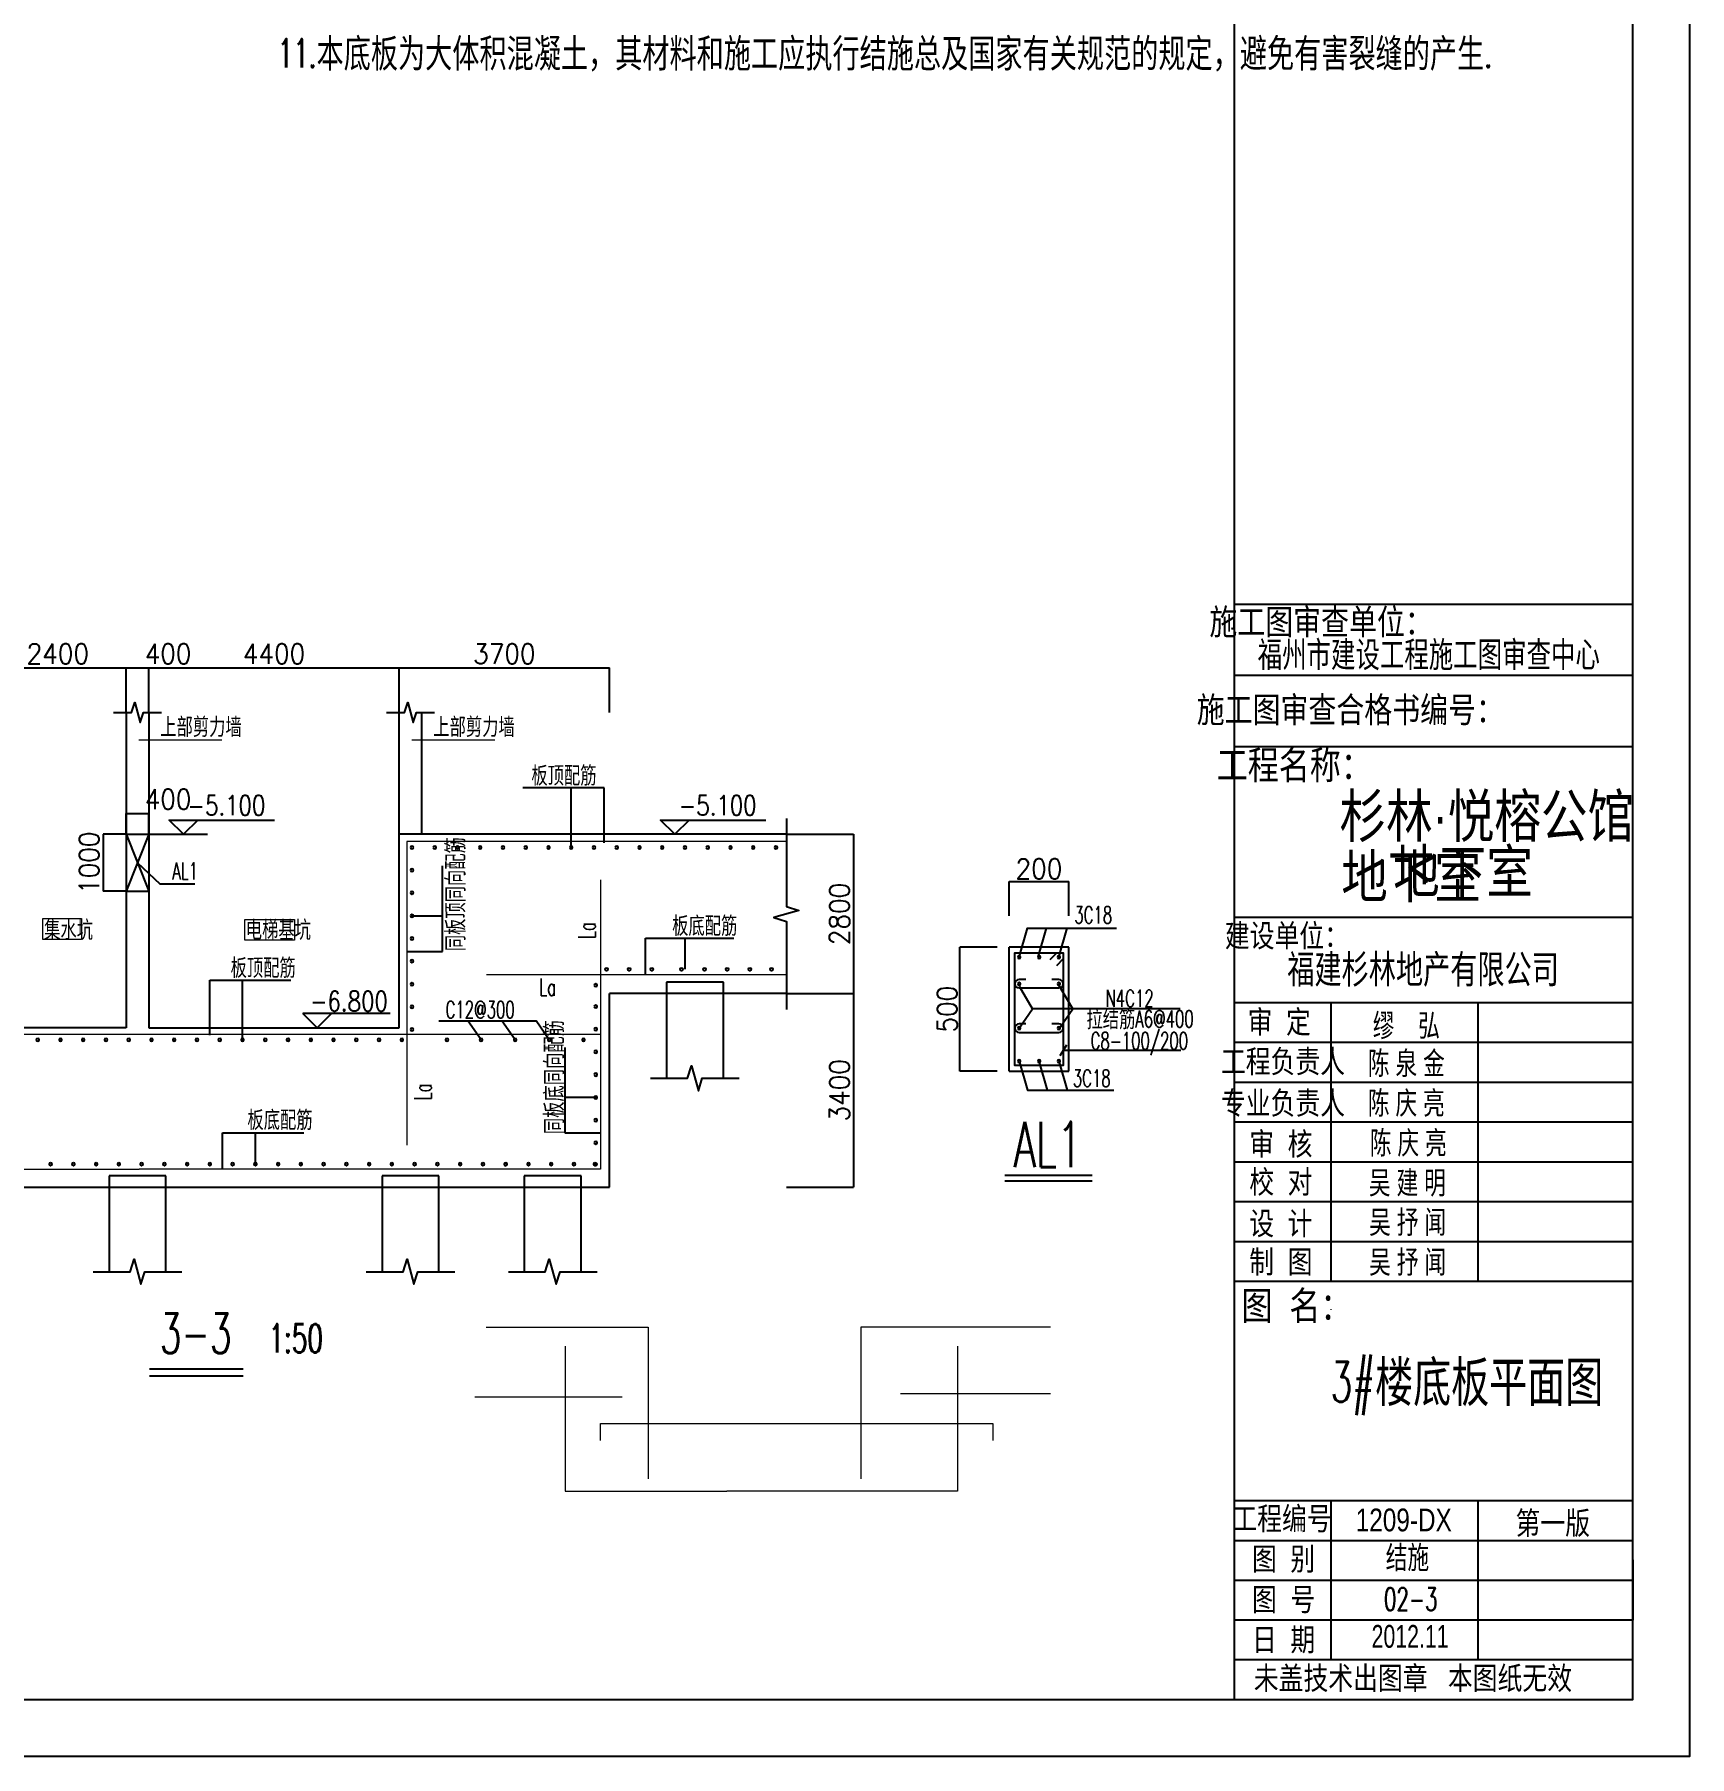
# Model space of a CAD drawing. Extents: x 628064 to 789462, y -248497 to 145317.
# Drawn here: x 712908 to 742006, y -93106 to -62840 of the extents above; entities that cross this region are included whole.
import ezdxf
from ezdxf.enums import TextEntityAlignment as Align

# ---------------------------------------------------------------- set-up
doc = ezdxf.new("R2010")
doc.units = 0
doc.header["$LTSCALE"] = 100
for name, color, linetype in [('1', 3, 'Continuous'), ('1508', 2, 'Continuous'), ('DIM', 3, 'Continuous'), ('HATCH', 254, 'Continuous'), ('PUB_TITLE', 4, 'Continuous'), ('TEXT', 2, 'Continuous'), ('THIN', 7, 'Continuous'), ('基础梁', 7, 'Continuous'), ('梁', 4, 'Continuous')]:
    doc.layers.add(name, color=color, linetype=linetype)
doc.layers.add('REIN', color=6, linetype='Continuous', lineweight=18)
doc.styles.add('hz', font='hz')
doc.styles.add('hztxt2', font='hztxt2')
doc.styles.get("Standard").update_dxf_attribs({"font": 'standard'})
doc.styles.add('tssd_rein', font='tssd_rein')
doc.dimstyles.get("Standard").update_dxf_attribs({"dimtxt": 351, "dimasz": 0.18, "dimexe": 0.18, "dimexo": 0.0625, "dimgap": 0.09, "dimtad": 0, "dimtoh": 1, "dimdec": 0, "dimzin": 0, "dimdsep": 46, "dimcen": 0.09, "dimadec": 0, "dimazin": 0, "dimtfac": 1, "dimtdec": 4, "dimtofl": 0, "dimtmove": 0, "dimatfit": 3, "dimfxl": 250, "dimtolj": 1, "dimtzin": 0, "dimarcsym": 0})

# ---------------------------------------------------------------- blocks, each defined once
blk = doc.blocks.new('A1tk')
at = {"layer": 'PUB_TITLE'}
for p, q in [((-526584.8960158156, -91241.99076217401), (-526584.8960158156, -33841.99076217401)), ((-526584.8960158156, -71988.12864003738), (-519584.8960158155, -71988.12864003738)), ((-526584.8960158156, -73238.12864003738), (-519584.8960158155, -73238.12864003738)), ((-526584.8960158156, -74488.12864003738), (-519584.8960158155, -74488.12864003738)), ((-526584.8960158156, -77488.12864003736), (-519584.8960158155, -77488.12864003736)), ((-526584.8960158156, -78988.12864003738), (-519584.8960158155, -78988.12864003738)), ((-524894.3608811601, -78988.12864003738), (-524894.3608811601, -83887.990762174)), ((-522307.6265034328, -78988.12864003738), (-522307.6265034328, -83887.990762174)), ((-526584.8960158156, -79688.12864003738), (-519584.8960158155, -79688.12864003738)), ((-526584.8960158156, -80388.12864003736), (-519584.8960158155, -80388.12864003736)), ((-526584.8960158156, -81088.12864003738), (-519584.8960158155, -81088.12864003738)), ((-526584.8960158156, -81787.99076217401), (-519584.8960158155, -81787.99076217401)), ((-526584.8960158156, -82487.99076217401), (-519584.8960158155, -82487.99076217401)), ((-526584.8960158156, -83187.99076217401), (-519584.8960158155, -83187.99076217401)), ((-526584.8960158156, -83887.990762174), (-519584.8960158155, -83887.990762174)), ((-524894.3608811601, -84383.06775937403), (-524894.3608811601, -84387.99076217401)), ((-526584.8960158156, -87741.99076217401), (-519584.8960158155, -87741.99076217401)), ((-524894.3608811601, -87741.99076217401), (-524894.3608811601, -90541.990762174)), ((-522307.6265034328, -87741.99076217401), (-522307.6265034328, -90541.990762174)), ((-526584.8960158156, -88441.99076217401), (-519584.8960158155, -88441.99076217401)), ((-519584.8960158155, -88783.34992188483), (-519584.8960158155, -89841.99076217401)), ((-526584.8960158156, -89141.99076217401), (-519584.8960158155, -89141.99076217401)), ((-519584.8960158155, -89841.99076217401), (-526584.8960158156, -89841.99076217401)), ((-519584.8960158155, -90541.990762174), (-526584.8960158156, -90541.990762174))]:
    blk.add_line(p, q, dxfattribs=at)
for points in [[(-602684.8960158156, -92241.990762174), (-602684.8960158156, -32841.99076217401), (-518584.8960158156, -32841.99076217401), (-518584.8960158156, -92241.990762174)], [(-600184.8960158156, -91241.99076217401), (-519584.8960158155, -91241.99076217401), (-519584.8960158155, -33841.99076217401), (-600184.8960158156, -33841.99076217401)]]:
    blk.add_lwpolyline(points, close=True, dxfattribs=at)
for s, height, style, width, p in [('施工图审查单位：', 450, 'hztxt2', 0.8, (-525062.8406994719, -72288.69789498753)), ('施工图审查合格书编号：', 450, 'hztxt2', 0.8, (-524548.9120910767, -73833.02878154127)), ('工程名称：', 500, 'hztxt2', 0.8, (-525533.8906828944, -74805.18380569748)), ('建设单位：', 400, 'hztxt2', 0.8, (-525663.2780855015, -77805.51132853061)), ('审  定', 400, 'hztxt2', 0.8, (-525798.562265678, -79321.05510007998)), ('工程负责人', 400, 'hztxt2', 0.8, (-525732.8149636813, -80018.19987210666)), ('专业负责人', 400, 'hztxt2', 0.8, (-525732.8149636813, -80746.98578128254)), ('审  核', 400, 'hztxt2', 0.8, (-525769.7094216413, -81464.96169093518)), ('校  对', 400, 'hztxt2', 0.8, (-525769.2094216413, -82132.80716390174)), ('设  计', 400, 'hztxt2', 0.8, (-525769.7094216413, -82866.13744394212)), ('制  图', 400, 'hztxt2', 0.8, (-525769.7094216413, -83539.25066197978)), ('图  名：', 500, 'hztxt2', 0.8, (-525496.7646222969, -84308.14549508144)), ('工程编号', 400, 'hztxt2', 0.8, (-525749.7094216414, -88049.73474464484)), ('1209-DX', 400, 'hztxt2', 0.8, (-523609.3863855385, -88083.51791674667)), ('第一版', 400, 'hztxt2', 0.8, (-520988.9907517826, -88129.31350283406)), ('图  别', 400, 'hztxt2', 0.8, (-525722.0301682431, -88766.89667189016)), ('结施', 400, 'tssd_rein', 0.7, (-523545.1511736749, -88733.71621491155)), ('图  号', 400, 'hztxt2', 0.8, (-525722.0301682431, -89483.83692422265)), ('日  期', 400, 'hztxt2', 0.8, (-525722.0301682431, -90183.83692422265)), ('2012.11', 400, 'tssd_rein', 0.7, (-523498.1391341833, -90129.0192365715)), ('未盖技术出图章   本图纸无效', 400, 'hztxt2', 0.8, (-523448.3531570438, -90852.91969809041))]:
    blk.add_text(s, height=height, dxfattribs=dict(at, style=style, width=width)).set_placement(p, align=Align.MIDDLE)
at = {"layer": 'PUB_TITLE', "linetype": 'ByBlock', "style": 'hz', "width": 0.7}
for s, height, p in [('福州市建设工程施工图审查中心  ', 450, (-523052.570594733, -72863.03578154562)), ('福建杉林地产有限公司', 500, (-523269.198485367, -78397.5566120857)), ('缪    弘', 400, (-523564.059852949, -79382.82773656433)), ('陈 泉 金', 400, (-523564.059852949, -80045.14804529479)), ('陈 庆 亮', 400, (-523564.059852949, -80745.1480452948)), ('陈 庆 亮', 400, (-523529.1482011188, -81445.01016743144)), ('吴 建 明', 400, (-523544.7422936363, -82149.25080694995)), ('吴 抒 闻', 400, (-523540.5925299275, -82841.04874559806)), ('吴 抒 闻', 400, (-523540.5925299275, -83541.04874559808))]:
    blk.add_text(s, height=height, dxfattribs=at).set_placement(p, align=Align.MIDDLE)
at = {"layer": 'PUB_TITLE', "style": 'hztxt2', "width": 0.8}
for s, p in [('杉林·悦榕公馆', (-524738.6848535537, -76085.05895634886)), ('地下室', (-524707.3727196351, -77149.01984255016))]:
    blk.add_text(s, height=750, dxfattribs=at).set_placement(p)
blk = doc.blocks.new('2012122016320528')
at = {"layer": 'HATCH'}
h = blk.add_hatch(dxfattribs=at)
h.set_pattern_fill('ANSI31', color=256, scale=100, style=0)
h.set_pattern_definition([])
h.paths.add_polyline_path([(280.0000000001746, 1708.362348608207), (1279.999940642738, 1708.362348608207), (1279.999940642738, 1907.37915284797), (280.0000000001164, 1907.379152848087)], flags=0)
h = blk.add_hatch(dxfattribs=at)
h.set_pattern_fill('ANSI31', color=256, scale=100, style=0)
h.set_pattern_definition([])
h.paths.add_polyline_path([(280.0000000001164, 1708.362348608207), (280.0000000001164, 220), (649.9999703213688, 220), (719.9999703212524, 440.00000000008), (839.9999703213106, 2.91038e-11), (909.9999703213107, 220), (1279.999940642679, 220), (1279.999940642738, 1708.362348608207)], flags=0)
at = {"layer": '1508', "color": 7}
for p, q in [((280.0000000001164, 1907.379152848094), (280.0000000001164, 219.9999999999927)), ((1279.999940642738, 1907.379152847978), (280.0000000001164, 1907.379152848094)), ((1279.999940642679, 220), (1279.999940642738, 1907.379152847978))]:
    blk.add_line(p, q, dxfattribs=at)
blk.add_lwpolyline([(0, 220), (649.9999703213107, 220), (719.9999703213107, 440), (839.9999703213106, 0), (909.9999703213107, 220), (1559.999940642679, 220)], dxfattribs=at)
blk = doc.blocks.new('*D13')
at = {"layer": 'DIM', "color": 0, "linetype": 'ByBlock', "lineweight": -2}
for p, q in [((714519.9747563672, -76897.3361559166), (714118.9623402398, -76897.3361559166)), ((714119.1423402398, -76897.3361559166), (714119.1423402398, -77897.3361559166)), ((714519.9747563672, -77897.3361559166), (714118.9623402398, -77897.3361559166))]:
    blk.add_line(p, q, dxfattribs=at)
for points in [[(714119.1423402398, -76897.3361559166), (714119.1723127352, -76897.51615591659), (714119.1123677444, -76897.51615591659)], [(714119.1423402398, -77897.3361559166), (714119.1123677444, -77897.1561559166), (714119.1723127352, -77897.1561559166)]]:
    blk.add_solid(points, dxfattribs=at)
at = {"layer": 'DIM', "color": 0, "linetype": 'Continuous', "lineweight": -2, "insert": (713869.14234024, -77397.33615591648), "char_height": 351, "width": 807.299999999999, "attachment_point": 5, "rotation": 90}
blk.add_mtext('1000', dxfattribs=at)
blk = doc.blocks.new('*D594')
at = {"layer": 'DIM', "color": 0, "linetype": 'ByBlock', "lineweight": -2}
for p, q in [((714520.0372563672, -76897.2736559166), (714520.0372563672, -76530.40759050011)), ((714520.0372563672, -76530.5875905001), (714920.0372563672, -76530.5875905001)), ((714920.0372563672, -76897.2736559166), (714920.0372563672, -76530.40759050011))]:
    blk.add_line(p, q, dxfattribs=at)
for points in [[(714520.0372563672, -76530.5875905001), (714520.2172563672, -76530.55761800474), (714520.2172563672, -76530.61756299547)], [(714920.0372563672, -76530.5875905001), (714919.8572563671, -76530.61756299547), (714919.8572563671, -76530.55761800474)]]:
    blk.add_solid(points, dxfattribs=at)
at = {"layer": 'DIM', "color": 0, "linetype": 'Continuous', "lineweight": -2, "insert": (715257.4772563672, -76280.5875905001), "char_height": 351, "width": 674.6999999999998, "attachment_point": 5}
blk.add_mtext('400', dxfattribs=at)
blk = doc.blocks.new('*D267')
at = {"layer": '梁', "color": 0, "linetype": 'ByBlock', "lineweight": -2}
for p, q in [((730043.2124131583, -78329.49575751866), (730043.2124131583, -77729.37825751866)), ((730043.2124131583, -77729.55825751866), (731093.2137399499, -77729.55825751866)), ((731093.2137399499, -78329.49841110929), (731093.2137399499, -77729.37825751866))]:
    blk.add_line(p, q, dxfattribs=at)
for points in [[(730043.2124131583, -77729.55825751866), (730043.3924131583, -77729.52828502329), (730043.3924131583, -77729.58823001402)], [(731093.2137399499, -77729.55825751866), (731093.0337399498, -77729.58823001402), (731093.0337399498, -77729.52828502329)]]:
    blk.add_solid(points, dxfattribs=at)
at = {"layer": '梁', "color": 0, "linetype": 'Continuous', "lineweight": -2, "insert": (730568.2130765541, -77504.55825751866), "char_height": 351, "width": 663.0000000000007, "attachment_point": 5}
blk.add_mtext('200', dxfattribs=at)
blk = doc.blocks.new('*D688')
at = {"layer": '梁', "color": 0, "linetype": 'ByBlock', "lineweight": -2}
for p, q in [((729830.7020317006, -78879.81575214627), (729178.999608624, -78879.81575214627)), ((729179.1796086241, -81061.45722635413), (729179.1796086241, -78879.81575214627)), ((729830.6993781073, -81061.45722635413), (729178.999608624, -81061.45722635413))]:
    blk.add_line(p, q, dxfattribs=at)
for points in [[(729179.1796086241, -78879.81575214627), (729179.2095811195, -78879.99575214626), (729179.1496361287, -78879.99575214626)], [(729179.1796086241, -81061.45722635413), (729179.1496361287, -81061.27722635414), (729179.2095811195, -81061.27722635414)]]:
    blk.add_solid(points, dxfattribs=at)
at = {"layer": '梁', "color": 0, "linetype": 'Continuous', "lineweight": -2, "insert": (728954.1796086242, -79970.63648925009), "char_height": 351, "width": 663.0000000000007, "attachment_point": 5, "rotation": 90}
blk.add_mtext('500', dxfattribs=at)
blk = doc.blocks.new('*D447')
at = {"layer": 'DIM', "color": 0, "linetype": 'ByBlock', "lineweight": -2}
for p, q in [((712120.0372563672, -74755.51366694443), (712120.0372563672, -73973.95846116802)), ((712120.0372563672, -73974.13846116801), (714520.0372563673, -73974.13846116801)), ((714520.0372563673, -74755.51366694443), (714520.0372563673, -73973.95846116802))]:
    blk.add_line(p, q, dxfattribs=at)
for points in [[(712120.0372563672, -73974.13846116801), (712120.2172563672, -73974.10848867265), (712120.2172563672, -73974.16843366338)], [(714520.0372563673, -73974.13846116801), (714519.8572563672, -73974.16843366338), (714519.8572563672, -73974.10848867265)]]:
    blk.add_solid(points, dxfattribs=at)
at = {"layer": 'DIM', "color": 0, "linetype": 'Continuous', "lineweight": -2, "insert": (713320.0372563672, -73724.13846116801), "char_height": 351, "width": 918.4499999999996, "attachment_point": 5}
blk.add_mtext('2400', dxfattribs=at)
blk = doc.blocks.new('*D115')
at = {"layer": 'DIM', "color": 0, "linetype": 'ByBlock', "lineweight": -2}
for p, q in [((714520.0372563673, -74755.51366694443), (714520.0372563673, -73973.95846116802)), ((714520.0372563673, -73974.13846116801), (714920.0372563672, -73974.13846116801)), ((714920.0372563672, -74755.51366694443), (714920.0372563672, -73973.95846116802))]:
    blk.add_line(p, q, dxfattribs=at)
for points in [[(714520.0372563673, -73974.13846116801), (714520.2172563673, -73974.10848867265), (714520.2172563673, -73974.16843366338)], [(714920.0372563672, -73974.13846116801), (714919.8572563671, -73974.16843366338), (714919.8572563671, -73974.10848867265)]]:
    blk.add_solid(points, dxfattribs=at)
at = {"layer": 'DIM', "color": 0, "linetype": 'Continuous', "lineweight": -2, "insert": (715257.4772563672, -73724.13846116801), "char_height": 351, "width": 674.6999999999998, "attachment_point": 5}
blk.add_mtext('400', dxfattribs=at)
blk = doc.blocks.new('*D538')
at = {"layer": 'DIM', "color": 0, "linetype": 'ByBlock', "lineweight": -2}
for p, q in [((714920.0372563672, -74755.51366694443), (714920.0372563672, -73973.95846116802)), ((714920.0372563672, -73974.13846116801), (719320.0372563672, -73974.13846116801)), ((719320.0372563672, -74755.51366694443), (719320.0372563672, -73973.95846116802))]:
    blk.add_line(p, q, dxfattribs=at)
for points in [[(714920.0372563672, -73974.13846116801), (714920.2172563672, -73974.10848867265), (714920.2172563672, -73974.16843366338)], [(719320.0372563672, -73974.13846116801), (719319.8572563671, -73974.16843366338), (719319.8572563671, -73974.10848867265)]]:
    blk.add_solid(points, dxfattribs=at)
at = {"layer": 'DIM', "color": 0, "linetype": 'Continuous', "lineweight": -2, "insert": (717120.0372563672, -73724.13846116801), "char_height": 351, "width": 930.1499999999987, "attachment_point": 5}
blk.add_mtext('4400', dxfattribs=at)
blk = doc.blocks.new('*D204')
at = {"layer": 'DIM', "color": 0, "linetype": 'ByBlock', "lineweight": -2}
for p, q in [((719320.0372563672, -74755.51366694443), (719320.0372563672, -73973.95846116802)), ((719320.0372563672, -73974.13846116801), (723019.9226889481, -73974.13846116801)), ((723019.9226889481, -74755.51366694443), (723019.9226889481, -73973.95846116802))]:
    blk.add_line(p, q, dxfattribs=at)
for points in [[(719320.0372563672, -73974.13846116801), (719320.2172563672, -73974.10848867265), (719320.2172563672, -73974.16843366338)], [(723019.9226889481, -73974.13846116801), (723019.742688948, -73974.16843366338), (723019.742688948, -73974.10848867265)]]:
    blk.add_solid(points, dxfattribs=at)
at = {"layer": 'DIM', "color": 0, "linetype": 'Continuous', "lineweight": -2, "insert": (721169.9799726575, -73724.13846116801), "char_height": 351, "width": 912.5999999999997, "attachment_point": 5}
blk.add_mtext('3700', dxfattribs=at)
blk = doc.blocks.new('*D720')
at = {"layer": 'DIM', "color": 0, "linetype": 'ByBlock', "lineweight": -2}
for p, q in [((726129.1287996315, -76897.3361559166), (727310.2585837988, -76897.3361559166)), ((727310.0785837987, -76897.3361559166), (727310.0785837987, -79697.3361559166)), ((726129.1287996315, -79697.3361559166), (727310.2585837988, -79697.3361559166))]:
    blk.add_line(p, q, dxfattribs=at)
for points in [[(727310.0785837987, -76897.3361559166), (727310.1085562941, -76897.51615591659), (727310.0486113033, -76897.51615591659)], [(727310.0785837987, -79697.3361559166), (727310.0486113033, -79697.1561559166), (727310.1085562941, -79697.1561559166)]]:
    blk.add_solid(points, dxfattribs=at)
at = {"layer": 'DIM', "color": 0, "linetype": 'Continuous', "lineweight": -2, "insert": (727060.0785837986, -78297.33615591648), "char_height": 351, "width": 912.5999999999997, "attachment_point": 5, "rotation": 90}
blk.add_mtext('2800', dxfattribs=at)
blk = doc.blocks.new('*D390')
at = {"layer": 'DIM', "color": 0, "linetype": 'ByBlock', "lineweight": -2}
for p, q in [((726129.1287996315, -79697.3361559166), (727310.2585837988, -79697.3361559166)), ((727310.0785837987, -79697.3361559166), (727310.0785837987, -83097.3361559166)), ((726129.1287996315, -83097.3361559166), (727310.2585837988, -83097.3361559166))]:
    blk.add_line(p, q, dxfattribs=at)
for points in [[(727310.0785837987, -79697.3361559166), (727310.1085562941, -79697.51615591659), (727310.0486113033, -79697.51615591659)], [(727310.0785837987, -83097.3361559166), (727310.0486113033, -83097.1561559166), (727310.1085562941, -83097.1561559166)]]:
    blk.add_solid(points, dxfattribs=at)
at = {"layer": 'DIM', "color": 0, "linetype": 'Continuous', "lineweight": -2, "insert": (727060.0785837986, -81397.33615591648), "char_height": 351, "width": 918.4499999999996, "attachment_point": 5, "rotation": 90}
blk.add_mtext('3400', dxfattribs=at)

msp = doc.modelspace()

# ---------------------------------------------------------------- linework, layer by layer
msp.add_line((714928.5378077931, -86412.86537822973), (716578.4142580496, -86412.8653782302))
msp.add_lwpolyline([(714928.5378077931, -86292.86537822973), (716578.4142580496, -86292.86537822973)])
at = {"layer": '1'}
for points in [[(719520.2221278741, -77128.88533070401, 0.9999999999999999), (719570.2221278741, -77128.88533070401, 0.9999999999999999)], [(719920.2221278741, -77128.88533070401, 0.9999999999999999), (719970.2221278741, -77128.88533070401, 0.9999999999999999)], [(720320.2221278741, -77128.88533070401, 0.9999999999999999), (720370.2221278741, -77128.88533070401, 0.9999999999999999)], [(720720.2221278741, -77128.88533070401, 0.9999999999999999), (720770.2221278741, -77128.88533070401, 0.9999999999999999)], [(721120.2221278741, -77128.88533070401, 0.9999999999999999), (721170.2221278741, -77128.88533070401, 0.9999999999999999)], [(721520.2221278741, -77128.88533070401, 0.9999999999999999), (721570.2221278741, -77128.88533070401, 0.9999999999999999)], [(721920.2221278741, -77128.88533070401, 0.9999999999999999), (721970.2221278741, -77128.88533070401, 0.9999999999999999)], [(722320.2221278741, -77128.88533070401, 0.9999999999999999), (722370.2221278741, -77128.88533070401, 0.9999999999999999)], [(722720.2221278741, -77128.88533070401, 0.9999999999999999), (722770.2221278741, -77128.88533070401, 0.9999999999999999)], [(723120.2221278741, -77128.88533070401, 0.9999999999999999), (723170.2221278741, -77128.88533070401, 0.9999999999999999)], [(723520.2221278741, -77128.88533070401, 0.9999999999999999), (723570.2221278741, -77128.88533070401, 0.9999999999999999)], [(723920.2221278741, -77128.88533070401, 0.9999999999999999), (723970.2221278741, -77128.88533070401, 0.9999999999999999)], [(724320.2221278741, -77128.88533070401, 0.9999999999999999), (724370.2221278741, -77128.88533070401, 0.9999999999999999)], [(724720.2221278741, -77128.88533070401, 0.9999999999999999), (724770.2221278741, -77128.88533070401, 0.9999999999999999)], [(725120.2221278741, -77128.88533070401, 0.9999999999999999), (725170.2221278741, -77128.88533070401, 0.9999999999999999)], [(725520.2221278741, -77128.88533070401, 0.9999999999999999), (725570.2221278741, -77128.88533070401, 0.9999999999999999)], [(725920.2221278741, -77128.88533070401, 0.9999999999999999), (725970.2221278741, -77128.88533070401, 0.9999999999999999)], [(719520.2221278741, -77528.88533070401, 0.9999999999999999), (719570.2221278741, -77528.88533070401, 0.9999999999999999)], [(719520.2221278741, -77928.88533070401, 0.9999999999999999), (719570.2221278741, -77928.88533070401, 0.9999999999999999)], [(719520.2221278741, -78328.88533070401, 0.9999999999999999), (719570.2221278741, -78328.88533070401, 0.9999999999999999)], [(719520.2221278741, -78728.88533070401, 0.9999999999999999), (719570.2221278741, -78728.88533070401, 0.9999999999999999)], [(719520.2221278741, -79128.88533070401, 0.9999999999999999), (719570.2221278741, -79128.88533070401, 0.9999999999999999)], [(722963.9462336914, -79245.43743022162, -0.9999999999999999), (722963.9462336914, -79295.43743022162, -0.9999999999999999)], [(723363.9462336913, -79245.43743022162, -0.9999999999999999), (723363.9462336913, -79295.43743022162, -0.9999999999999999)], [(723763.9462336914, -79245.43743022162, -0.9999999999999999), (723763.9462336914, -79295.43743022162, -0.9999999999999999)], [(724285.8130198119, -79245.43743022162, -0.9999999999999999), (724285.8130198119, -79295.43743022162, -0.9999999999999999)], [(724685.813019812, -79245.43743022162, -0.9999999999999999), (724685.813019812, -79295.43743022162, -0.9999999999999999)], [(725085.8130198121, -79245.43743022162, -0.9999999999999999), (725085.8130198121, -79295.43743022162, -0.9999999999999999)], [(725485.813019812, -79245.43743022162, -0.9999999999999999), (725485.813019812, -79295.43743022162, -0.9999999999999999)], [(725865.9884445759, -79245.43743022162, -0.9999999999999999), (725865.9884445759, -79295.43743022162, -0.9999999999999999)], [(719520.2221278741, -79528.88533070401, 0.9999999999999999), (719570.2221278741, -79528.88533070401, 0.9999999999999999)], [(722751.0476093788, -79546.45568044703, 0.9999999999999999), (722801.0476093788, -79546.45568044703, 0.9999999999999999)], [(722751.0476093788, -79921.95271664264, 0.9999999999999999), (722801.0476093788, -79921.95271664264, 0.9999999999999999)], [(719520.2221278741, -79928.88533070401, 0.9999999999999999), (719570.2221278741, -79928.88533070401, 0.9999999999999999)], [(712966.2689831078, -80483.73018492389, 0.9999999999999999), (712966.2689831078, -80533.73018492389, 0.9999999999999999)], [(713366.2689831078, -80483.73018492389, 0.9999999999999999), (713366.2689831078, -80533.73018492389, 0.9999999999999999)], [(713766.2689831078, -80483.73018492389, 0.9999999999999999), (713766.2689831078, -80533.73018492389, 0.9999999999999999)], [(714166.2689831078, -80483.73018492389, 0.9999999999999999), (714166.2689831078, -80533.73018492389, 0.9999999999999999)], [(714566.2689831076, -80483.73018492389, 0.9999999999999999), (714566.2689831076, -80533.73018492389, 0.9999999999999999)], [(714966.2689831078, -80483.73018492389, 0.9999999999999999), (714966.2689831078, -80533.73018492389, 0.9999999999999999)], [(715366.2689831079, -80483.73018492389, 0.9999999999999999), (715366.2689831079, -80533.73018492389, 0.9999999999999999)], [(715766.2689831076, -80483.73018492389, 0.9999999999999999), (715766.2689831076, -80533.73018492389, 0.9999999999999999)], [(716166.2689831079, -80483.73018492389, 0.9999999999999999), (716166.2689831079, -80533.73018492389, 0.9999999999999999)], [(716566.2689831076, -80483.73018492389, 0.9999999999999999), (716566.2689831076, -80533.73018492389, 0.9999999999999999)], [(716966.2689831078, -80483.73018492389, 0.9999999999999999), (716966.2689831078, -80533.73018492389, 0.9999999999999999)], [(717366.2689831076, -80483.73018492389, 0.9999999999999999), (717366.2689831076, -80533.73018492389, 0.9999999999999999)], [(717766.2689831078, -80483.73018492389, 0.9999999999999999), (717766.2689831078, -80533.73018492389, 0.9999999999999999)], [(718166.2689831076, -80483.73018492389, 0.9999999999999999), (718166.2689831076, -80533.73018492389, 0.9999999999999999)], [(718566.2689831078, -80483.73018492389, 0.9999999999999999), (718566.2689831078, -80533.73018492389, 0.9999999999999999)], [(718966.2689831078, -80483.73018492389, 0.9999999999999999), (718966.2689831078, -80533.73018492389, 0.9999999999999999)], [(719366.2689831078, -80483.73018492389, 0.9999999999999999), (719366.2689831078, -80533.73018492389, 0.9999999999999999)], [(719520.2221278741, -80328.88533070401, 0.9999999999999999), (719570.2221278741, -80328.88533070401, 0.9999999999999999)], [(720160.3243707011, -80483.73018492389, 0.9999999999999999), (720160.3243707011, -80533.73018492389, 0.9999999999999999)], [(720760.3243707011, -80483.73018492389, 0.9999999999999999), (720760.3243707011, -80533.73018492389, 0.9999999999999999)], [(721360.3243707011, -80483.73018492389, 0.9999999999999999), (721360.3243707011, -80533.73018492389, 0.9999999999999999)], [(721960.3243707012, -80483.73018492389, 0.9999999999999999), (721960.3243707012, -80533.73018492389, 0.9999999999999999)], [(722560.3243707012, -80483.73018492389, 0.9999999999999999), (722560.3243707012, -80533.73018492389, 0.9999999999999999)], [(722751.0476093788, -80321.95271664264, 0.9999999999999999), (722801.0476093788, -80321.95271664264, 0.9999999999999999)], [(722751.0476093788, -80721.95271664266, 0.9999999999999999), (722801.0476093788, -80721.95271664266, 0.9999999999999999)], [(722751.0476093788, -81121.95271664264, 0.9999999999999999), (722801.0476093788, -81121.95271664264, 0.9999999999999999)], [(722751.0476093788, -81521.95271664266, 0.9999999999999999), (722801.0476093788, -81521.95271664266, 0.9999999999999999)], [(722751.0476093788, -81921.95271664264, 0.9999999999999999), (722801.0476093788, -81921.95271664264, 0.9999999999999999)], [(722751.0476093788, -82321.95271664266, 0.9999999999999999), (722801.0476093788, -82321.95271664266, 0.9999999999999999)], [(713192.877733087, -82671.52144439076, 0.9999999999999999), (713192.877733087, -82721.52144439076, 0.9999999999999999)], [(713592.877733087, -82671.52144439076, 0.9999999999999999), (713592.877733087, -82721.52144439076, 0.9999999999999999)], [(713992.877733087, -82671.52144439076, 0.9999999999999999), (713992.877733087, -82721.52144439076, 0.9999999999999999)], [(714392.877733087, -82671.52144439076, 0.9999999999999999), (714392.877733087, -82721.52144439076, 0.9999999999999999)], [(714792.877733087, -82671.52144439076, 0.9999999999999999), (714792.877733087, -82721.52144439076, 0.9999999999999999)], [(715192.877733087, -82671.52144439076, 0.9999999999999999), (715192.877733087, -82721.52144439076, 0.9999999999999999)], [(715592.877733087, -82671.52144439076, 0.9999999999999999), (715592.877733087, -82721.52144439076, 0.9999999999999999)], [(715992.877733087, -82671.52144439076, 0.9999999999999999), (715992.877733087, -82721.52144439076, 0.9999999999999999)], [(716392.877733087, -82671.52144439076, 0.9999999999999999), (716392.877733087, -82721.52144439076, 0.9999999999999999)], [(716792.877733087, -82671.52144439076, 0.9999999999999999), (716792.877733087, -82721.52144439076, 0.9999999999999999)], [(717192.877733087, -82671.52144439076, 0.9999999999999999), (717192.877733087, -82721.52144439076, 0.9999999999999999)], [(717592.877733087, -82671.52144439076, 0.9999999999999999), (717592.877733087, -82721.52144439076, 0.9999999999999999)], [(717992.877733087, -82671.52144439076, 0.9999999999999999), (717992.877733087, -82721.52144439076, 0.9999999999999999)], [(718392.877733087, -82671.52144439076, 0.9999999999999999), (718392.877733087, -82721.52144439076, 0.9999999999999999)], [(718792.877733087, -82671.52144439076, 0.9999999999999999), (718792.877733087, -82721.52144439076, 0.9999999999999999)], [(719192.877733087, -82671.52144439076, 0.9999999999999999), (719192.877733087, -82721.52144439076, 0.9999999999999999)], [(719592.877733087, -82671.52144439076, 0.9999999999999999), (719592.877733087, -82721.52144439076, 0.9999999999999999)], [(719992.877733087, -82671.52144439076, 0.9999999999999999), (719992.877733087, -82721.52144439076, 0.9999999999999999)], [(720392.8777330872, -82671.52144439076, 0.9999999999999999), (720392.8777330872, -82721.52144439076, 0.9999999999999999)], [(720792.877733087, -82671.52144439076, 0.9999999999999999), (720792.877733087, -82721.52144439076, 0.9999999999999999)], [(721192.8777330872, -82671.52144439076, 0.9999999999999999), (721192.8777330872, -82721.52144439076, 0.9999999999999999)], [(721592.877733087, -82671.52144439076, 0.9999999999999999), (721592.877733087, -82721.52144439076, 0.9999999999999999)], [(721992.877733087, -82671.52144439076, 0.9999999999999999), (721992.877733087, -82721.52144439076, 0.9999999999999999)], [(722392.877733087, -82671.52144439076, 0.9999999999999999), (722392.877733087, -82721.52144439076, 0.9999999999999999)], [(722761.1190912036, -82671.52144439076, 0.9999999999999999), (722761.1190912036, -82721.52144439076, 0.9999999999999999)], [(722774.5023515765, -82671.52144439076, -0.9999999999999999), (722774.5023515765, -82721.52144439076, -0.9999999999999999)]]:
    msp.add_lwpolyline(points, format="xyb", close=True, dxfattribs=at)
at = {"layer": '1508', "color": 7}
for p, q in [((714520.0372563672, -74755.57616694443), (714520.0372563672, -80297.3361559166)), ((714920.0372563672, -74755.57616694443), (714920.0372563672, -80297.3361559166)), ((719320.0372563672, -77285.10695060357), (719320.0372563672, -74755.57616694443)), ((719720.0372563672, -76897.3361559166), (719720.0372563672, -74755.57616694443)), ((714520.0372563672, -76897.3361559166), (714920.0372563673, -76897.3361559166)), ((714520.0372563672, -76897.3361559166), (714920.0372563673, -77897.3361559166)), ((714920.0372563672, -76897.3361559166), (714520.0372563672, -77897.3361559166)), ((719320.0372563672, -80297.3361559166), (719320.0372563672, -76897.3361559166)), ((726129.0662996315, -76897.33615591656), (719320.0372563672, -76897.3361559166)), ((714520.0372563672, -77897.3361559166), (714920.0372563673, -77897.3361559166)), ((723019.9226889481, -83097.3361559166), (723019.9226889481, -79697.3361559166)), ((726129.0662996315, -79697.3361559166), (723019.9226889481, -79697.3361559166)), ((714520.0372563672, -80297.3361559166), (712120.0372563672, -80297.3361559166)), ((714920.0372563672, -80297.3361559166), (719320.0372563672, -80297.3361559166)), ((708920.0372563672, -83097.3361559166), (723019.9226889481, -83097.3361559166))]:
    msp.add_line(p, q, dxfattribs=at)
at = {"layer": 'REIN'}
for p, q in [((716203.2895830908, -75241.82192973088), (714741.6567643464, -75241.82192973088)), ((721003.2895830908, -75241.82192973112), (719541.6567643462, -75241.82192973112))]:
    msp.add_line(p, q, dxfattribs=at)
for points in [[(726129.0662996315, -77023.82578025694), (719455.3662381341, -77023.82578025694), (719455.3662381341, -82362.24787482157)], [(709065.2813316165, -77697.3361559166), (709065.2813316165, -82785.68150661341), (714749.0676898918, -82785.68150661341)], [(722857.7342733082, -77697.3361559166), (722857.7342733082, -82785.68150661341), (714749.0676898918, -82785.68150661341)], [(720857.7342733082, -79360.42231616876), (726129.0662996315, -79360.42231616876)], [(709065.2813316165, -80412.22670265302), (722857.7342733082, -80412.22670265302)], [(720849.6864074408, -85558.21591699577), (723700.3645881237, -85558.21591699577), (723700.3645881237, -88227.42696427811)], [(730772.5436006392, -85558.21591699577), (727435.6935698905, -85558.21591699577), (727435.6935698905, -88227.42696427811)], [(722240.6511166318, -85894.97110482561), (722240.6511166318, -88439.14378017402), (725082.5442957694, -88439.14378017402)], [(729136.8775874776, -85894.97110482561), (729136.8775874776, -88439.14378017402), (725082.5442957694, -88439.14378017402)], [(720649.6098822883, -86786.06558606103), (723240.6511166319, -86786.06558606103)], [(728136.8775874776, -86726.5141849517), (730772.5436006392, -86726.5141849517)], [(722861.25339237, -87552.41637819383), (722861.25339237, -87252.41637819383), (729757.4798632156, -87252.41637819383), (729757.4798632156, -87552.41637819383)]]:
    msp.add_lwpolyline(points, dxfattribs=at)
for points in [[(713055.5227216138, -78378.28222369819), (713735.1281435671, -78378.28222369819), (713735.1281435671, -78747.72336069119), (713055.5227216138, -78747.72336069119)], [(716606.3376973141, -78392.066325566), (717478.791556709, -78392.066325566), (717478.791556709, -78759.67656988252), (716606.3376973141, -78759.67656988252)]]:
    msp.add_lwpolyline(points, close=True, dxfattribs=at)
at = {"layer": 'THIN'}
for p, q in [((714920.0372563673, -76897.3361559166), (715951.8475899806, -76897.3361559166)), ((730043.2097595652, -81061.45722635413), (730043.2124131583, -78879.81575214627)), ((731093.2124131551, -78879.81840573621), (730043.2124131583, -78879.81575214627)), ((731093.2097595652, -81061.45722635413), (731093.2124131551, -78879.81840573621)), ((717879.7631717955, -80297.3361559166), (717629.7631717955, -80047.3361559166)), ((719164.8925364602, -80047.3361559166), (717629.7631717955, -80047.3361559166)), ((718129.7631717956, -80047.3361559166), (717879.7631717955, -80297.3361559166)), ((730043.2097595652, -81061.45722635413), (731093.2097595652, -81061.45722635413))]:
    msp.add_line(p, q, dxfattribs=at)
for points in [[(714296.0372563672, -74755.57616694443), (714616.0372563672, -74755.57616694443), (714672.0372563672, -74579.57616694449), (714768.0372563672, -74931.57616694435), (714824.0372563672, -74755.5761669444), (715144.0372563672, -74755.5761669444)], [(719096.0372563672, -74755.57616694443), (719416.0372563672, -74755.57616694443), (719472.0372563672, -74579.57616694449), (719568.0372563672, -74931.57616694435), (719624.0372563672, -74755.5761669444), (719944.037256367, -74755.5761669444)], [(715779.2022434337, -76647.3361559166), (715529.2022434337, -76897.3361559166), (715279.2022434337, -76647.3361559166), (717129.2022434338, -76647.3361559166)], [(724416.3956968967, -76647.3361559166), (724166.3956968968, -76897.3361559166), (723916.3956968967, -76647.3361559166), (725766.3956968968, -76647.3361559166)], [(726129.0662996315, -76617.33615591656), (726129.0662996315, -78167.3361559166), (726349.0662996315, -78237.3361559166), (725909.0662996316, -78357.3361559166), (726129.0662996315, -78427.3361559166), (726129.0662996315, -79977.3361559166)]]:
    msp.add_lwpolyline(points, dxfattribs=at)
at = {"layer": '基础梁'}
for p, q in [((722921.6409697523, -76078.88533070398), (721493.1828521125, -76078.88533070401)), ((722345.2221278741, -77128.88533070401), (722345.2221278741, -76078.88533070401)), ((722921.6409697523, -77045.55564054704), (722921.6409697523, -76078.88533070398)), ((714720.0372563673, -77397.3361559166), (715112.8183884242, -77765.97892557926)), ((720082.5203951342, -78959.48599117735), (720082.5203951342, -77452.92785499801)), ((715112.8183884242, -77765.97892557926), (715725.4820080996, -77765.97892557926)), ((719545.2221278741, -78328.88533070401), (720082.5203951342, -78328.88533070401)), ((719460.3844911217, -78959.48599117735), (720082.5203951342, -78959.48599117735)), ((723652.4414253501, -78720.54543030332), (725202.7663291105, -78720.54543030333)), ((723652.4414253501, -79360.42231616876), (723652.4414253501, -78720.54543030332)), ((724350.7270533489, -79270.43743022162), (724350.7270533489, -78720.54543030333)), ((715989.8501412297, -79458.73018492386), (717418.3082588695, -79458.73018492389)), ((715989.8501412297, -80425.40049476692), (715989.8501412297, -79458.73018492386)), ((716566.2689831076, -80508.73018492389), (716566.2689831076, -79458.73018492389)), ((720020.5426369468, -80175.623401663), (721726.3192745765, -80175.623401663)), ((720760.3243707011, -80508.73018492389), (720526.3192745764, -80175.623401663)), ((721360.3243707011, -80508.73018492389), (721126.3192745764, -80175.623401663)), ((721960.3243707012, -80508.73018492389), (721726.3192745765, -80175.623401663)), ((722238.7493421186, -82152.55337711598), (722238.7493421186, -80645.99524093662)), ((722776.0476093788, -81521.95271664266), (722238.7493421186, -81521.95271664266)), ((716216.458891209, -82146.62944447246), (717644.9170088487, -82146.62944447249)), ((716216.458891209, -82786.50633033788), (716216.458891209, -82146.62944447246)), ((716792.877733087, -82696.52144439076), (716792.877733087, -82146.62944447249)), ((722860.885246131, -82152.55337711598), (722238.7493421186, -82152.55337711598))]:
    msp.add_line(p, q, dxfattribs=at)
at = {"layer": '梁'}
for p, q in [((730555.2731036874, -79056.59510103284), (730703.1383898885, -78547.63944762383)), ((730916.4357178585, -79056.59510103284), (731064.3010040593, -78547.63944762383)), ((730457.202109622, -79963.2782624154), (730225.2625330213, -79572.59251654844)), ((731166.4744728694, -79963.2782624154), (730920.0949144186, -79548.2693925602)), ((730219.989174128, -80303.66374142186), (730457.202109622, -79963.2782624154)), ((733052.8317858718, -79963.2782624154), (730457.202109622, -79963.27826241517)), ((730929.2615373755, -80303.66374142186), (731166.4744728694, -79963.2782624154)), ((730943.5569376162, -80785.794902998), (731055.5702275574, -80597.58779664474)), ((733063.4235719705, -80697.0781142497), (730994.215165212, -80697.0781142497)), ((730564.7290247486, -80884.68053105749), (730712.5943109493, -81393.63618446628)), ((730916.4330642686, -80884.68053105749), (731064.2983504694, -81393.63618446628)), ((729970.0262491928, -82987.12015910281), (731500.9152236378, -82987.12015910281))]:
    msp.add_line(p, q, dxfattribs=at)
for points in [[(730219.989174128, -79056.59238177), (730367.854460329, -78547.63672836122), (731933.4004698736, -78547.63672836122)], [(730764.0093109871, -79099.0215079039), (730884.2174637887, -78978.81335510217), (730994.2174637886, -78978.81335510217), (730994.2148101993, -80962.46227698794), (730142.2047089312, -80962.46227698794), (730142.2074281976, -78978.81063583933), (730994.2174637886, -78978.81335510217), (730994.2174637886, -79088.81335510217), (730874.009310987, -79209.0215079039)], [(730219.9864548619, -80884.68053105749), (730367.8517410626, -81393.63618446628), (731886.5145783942, -81393.63618446628)], [(729970.0262491928, -82887.12015910281), (731500.9152236378, -82887.12015910281)]]:
    msp.add_lwpolyline(points, dxfattribs=at)
for points in [[(730194.989174128, -79056.59238177, 0.9999999999999999), (730244.989174128, -79056.59238177, 0.9999999999999999)], [(730546.7419641295, -79056.59238177, 0.9999999999999999), (730596.7419641295, -79056.59238177, 0.9999999999999999)], [(730891.4357178585, -79056.59510103284, 0.9999999999999999), (730941.4357178585, -79056.59510103284, 0.9999999999999999)], [(730194.989174128, -79523.53591753586, 0.9999999999999999), (730244.989174128, -79523.53591753586, 0.9999999999999999)], [(730891.4357178585, -79523.53863679871, 0.9999999999999999), (730941.4357178585, -79523.53863679871, 0.9999999999999999)], [(730194.989174128, -80303.66374142186, 0.9999999999999999), (730244.989174128, -80303.66374142186, 0.9999999999999999)], [(730891.4357178585, -80303.6664606847, 0.9999999999999999), (730941.4357178585, -80303.6664606847, 0.9999999999999999)], [(730194.9864548619, -80884.68053105749, 0.9999999999999999), (730244.9864548619, -80884.68053105749, 0.9999999999999999)], [(730546.7392448632, -80884.68053105749, 0.9999999999999999), (730596.7392448632, -80884.68053105749, 0.9999999999999999)], [(730891.4330642686, -80884.68053105749, 0.9999999999999999), (730941.4330642686, -80884.68053105749, 0.9999999999999999)]]:
    msp.add_lwpolyline(points, format="xyb", close=True, dxfattribs=at)
for points in [[(730339.9894063995, -79448.53628154189), (730219.9894016318, -79448.53591753633, 0.9999999999999999), (730219.9889466248, -79598.53591753563), (730916.435490355, -79598.53863679824, 0.9999999999992241), (730916.4359453619, -79448.53863679917), (730796.435940594, -79448.53827279361)], [(730339.9894063995, -80228.66410542789), (730219.9894016318, -80228.66374142232, 0.9999999999999999), (730219.9889466248, -80378.66374142162), (730916.435490355, -80378.66646068447, 0.9999999999992241), (730916.4359453619, -80228.66646068494), (730796.435940594, -80228.66609667937)]]:
    msp.add_lwpolyline(points, format="xyb", dxfattribs=at)

# ---------------------------------------------------------------- block references
msp.add_blockref('A1tk', (1260590.741645003, -864.3783710898132))
at = {"layer": '1508'}
for p in [(723740.0409732003, -81405.69850452481), (713940.0310762197, -84805.6985045248), (718740.0310740146, -84805.6985045248), (721239.9219165257, -84805.6985045248)]:
    msp.add_blockref('2012122016320528', p, dxfattribs=at)

# ---------------------------------------------------------------- texts
for s, height, width, p in [('地下室', 750, 0.8, (736795.1164119418, -77924.22576360509)), ('3-3', 700, 0.7, (715112.5429652672, -86019.15889040522)), ('1:50', 500, 0.7, (717023.6347792787, -86005.71047991313))]:
    msp.add_text(s, height=height, dxfattribs=dict(width=width)).set_placement(p)
at = {"layer": 'PUB_TITLE', "color": 6, "width": 0.7}
msp.add_text('02-3', height=400, dxfattribs=at).set_placement((737104.7800881505, -90339.49924115033), align=Align.MIDDLE)
at = {"layer": 'REIN', "width": 0.7}
for s, p in [('上部剪力墙', (715120.6011423405, -75154.26685991252)), ('上部剪力墙', (719920.6011423406, -75154.26685991275)), ('板顶配筋', (721644.4279693, -76008.8856358798)), ('AL1', (715334.536313782, -77693.27261160527)), ('集水坑', (713078.9245171467, -78721.79716912567)), ('电梯基坑', (716623.8943396223, -78721.79716912567)), ('板底配筋', (724119.7687788837, -78650.54573547911)), ('板顶配筋', (716356.9109544593, -79388.73049009965)), ('La', (721784.2155919255, -79733.56766412023)), ('C12@300', (720137.2431889549, -80130.01629185263)), ('板底配筋', (716652.2904292647, -82062.58138373378))]:
    msp.add_text(s, height=300, dxfattribs=at).set_placement(p)
for s, p in [('同板顶同向配筋', (720454.9894795708, -78951.84219102745)), ('La', (722769.2074287735, -78737.31309023706)), ('同板底同向配筋', (722188.466895505, -82167.0062883977)), ('La', (719886.2974054235, -81571.9595831446))]:
    msp.add_text(s, height=300, rotation=90, dxfattribs=at).set_placement(p)
at = {"layer": 'TEXT', "color": 100, "width": 0.7}
msp.add_text('11.本底板为大体积混凝土，其材料和施工应执行结施总及国家有关规范的规定，避免有害裂缝的产生.', height=500, dxfattribs=at).set_placement((717184.0905653522, -63420.75795948785))
at = {"layer": 'TEXT', "width": 0.7}
msp.add_text('3#楼底板平面图', height=700, rotation=360, dxfattribs=at).set_placement((735693.5689372882, -86870.60324061819))
at = {"layer": 'THIN', "width": 0.7}
for s, height, p, p2 in [('-5.100', 350.2685199591336, (715600.3873430501, -76563.33652212753), (716968.3805071127, -76563.33652212753)), ('-5.100', 350.268519959074, (724237.5807965132, -76563.33652212753), (725605.5739605756, -76563.33652212753)), ('-6.800', 350.2685199590741, (717754.1529682452, -80005.94101559723), (719122.1461323076, -80005.94101559723))]:
    msp.add_text(s, height=height, dxfattribs=at).set_placement(p, p2, align=Align.ALIGNED)
at = {"layer": '梁', "width": 0.7}
for s, height, p in [('3C18', 300, (731191.1615803608, -78464.685112379)), ('N4C12', 300, (731740.6053357742, -79931.86631216013)), ('拉结筋A6@400', 300, (731403.3551711043, -80291.38724754863)), ('C8-100/200', 300, (731476.2269547232, -80677.80727499929)), ('3C18', 300, (731164.0001641483, -81335.27872336349)), ('AL1', 800, (730121.0602950868, -82748.19227697243))]:
    msp.add_text(s, height=height, dxfattribs=at).set_placement(p)

# ---------------------------------------------------------------- dimensions: what is measured, and where the dimension line sits
at = {"layer": 'DIM'}
for base, p1, p2, picture, middle in [((714520.0372563673, -73974.13846116801), (712120.0372563672, -74755.57616694443), (714520.0372563673, -74755.57616694443), '*D447', (713320.0372563672, -73724.13846116801)), ((714920.0372563672, -73974.13846116801), (714520.0372563673, -74755.57616694443), (714920.0372563672, -74755.57616694443), '*D115', (714720.0372563673, -73724.13846116801)), ((719320.0372563672, -73974.13846116801), (714920.0372563672, -74755.57616694443), (719320.0372563672, -74755.57616694443), '*D538', (717120.0372563672, -73724.13846116801)), ((723019.9226889481, -73974.13846116801), (719320.0372563672, -74755.57616694443), (723019.9226889481, -74755.57616694443), '*D204', (721169.9799726575, -73724.13846116801)), ((714920.0372563672, -76530.5875905001), (714520.0372563672, -76897.3361559166), (714920.0372563672, -76897.3361559166), '*D594', (714720.0372563673, -76280.5875905001))]:
    dim = msp.add_linear_dim(base=base, p1=p1, p2=p2, dimstyle='Standard', dxfattribs=at)
    dim.commit()
    dim.dimension.update_dxf_attribs({"geometry": picture, "text_midpoint": middle})
for base, p1, p2, picture, middle in [((714119.1423402398, -77897.3361559166), (714520.0372563672, -76897.3361559166), (714520.0372563672, -77897.3361559166), '*D13', (713869.14234024, -77397.33615591648)), ((727310.0785837987, -79697.3361559166), (726129.0662996315, -76897.3361559166), (726129.0662996315, -79697.3361559166), '*D720', (727060.0785837986, -78297.33615591648)), ((727310.0785837987, -83097.3361559166), (726129.0662996315, -79697.3361559166), (726129.0662996315, -83097.3361559166), '*D390', (727060.0785837986, -81397.33615591648))]:
    dim = msp.add_linear_dim(base=base, p1=p1, p2=p2, angle=90, dimstyle='Standard', dxfattribs=at)
    dim.commit()
    dim.dimension.update_dxf_attribs({"geometry": picture, "text_midpoint": middle})
at = {"layer": '梁'}
dim = msp.add_linear_dim(base=(731093.2137399499, -77729.55825751866), p1=(730043.2124131583, -78329.55825751866), p2=(731093.2137399499, -78329.56091110929), text='200', dimstyle='Standard', dxfattribs=at)
dim.commit()
dim.dimension.update_dxf_attribs({"geometry": '*D267', "text_midpoint": (730568.2130765541, -77504.55825751866)})
dim = msp.add_linear_dim(base=(729179.1796086241, -78879.81575214627), p1=(729830.7618781073, -81061.45722635413), p2=(729830.7645317006, -78879.81575214627), angle=90, text='500', dimstyle='Standard', dxfattribs=at)
dim.commit()
dim.dimension.update_dxf_attribs({"geometry": '*D688', "text_midpoint": (728954.1796086242, -79970.63648925009)})

doc.saveas('drawing.dxf')
